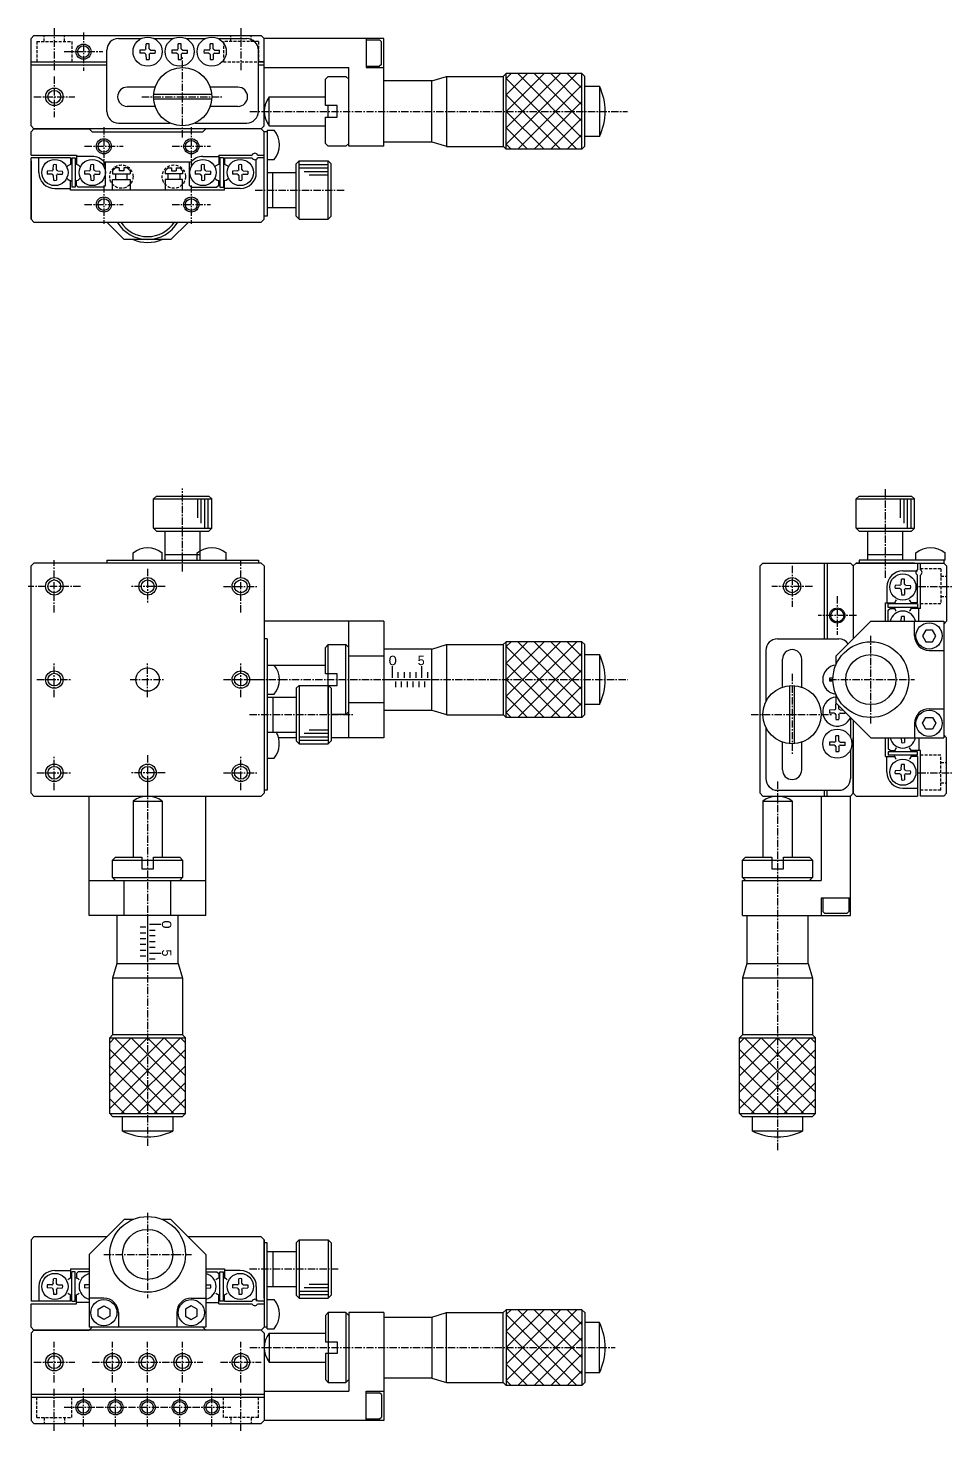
# Model space of a CAD drawing. Extents: x 194 to 540, y 84 to 374.
# Drawn here: x 381.6 to 540, y 132.8 to 373.6 of the extents above; entities that cross this region are included whole.
import ezdxf

# ---------------------------------------------------------------- set-up
doc = ezdxf.new("R2010")
doc.units = 0
doc.linetypes.add('CENTER', pattern=[2, 1.25, -0.25, 0.25, -0.25])
doc.linetypes.add('DASHED', pattern=[0.75, 0.5, -0.25])
doc.layers.get('0').update_dxf_attribs({"linetype": 'CONTINUOUS'})
doc.layers.add('CENTER', color=1, linetype='CENTER')

msp = doc.modelspace()

# ---------------------------------------------------------------- linework, layer by layer
at = {"color": 7, "linetype": 'CONTINUOUS'}
for p, q in [((382.58, 372.29), (382.08, 371.79)), ((382.58, 372.29), (382.08, 371.79)), ((382.08, 356.79), (382.08, 371.79)), ((382.58, 372.29), (421.58, 372.29)), ((397.08, 371.79), (400.99, 371.79)), ((401.8, 370.02), (401.82, 370.86)), ((402.35, 370.02), (402.34, 370.86)), ((403.17, 371.79), (406.49, 371.79)), ((407.3, 370.02), (407.32, 370.86)), ((407.85, 370.02), (407.84, 370.86)), ((408.67, 371.79), (411.99, 371.79)), ((412.8, 370.02), (412.82, 370.86)), ((413.35, 370.02), (413.34, 370.86)), ((414.17, 371.79), (419.08, 371.79)), ((421.58, 372.29), (422.08, 371.79)), ((421.58, 372.29), (422.08, 371.79)), ((442.58, 371.79), (422.08, 371.79)), ((422.08, 356.79), (422.08, 371.79)), ((439.58, 371.79), (439.58, 366.79)), ((439.58, 371.54), (441.88, 371.54)), ((441.88, 371.54), (442.18, 371.24)), ((442.18, 367.34), (442.18, 371.24)), ((442.58, 353.29), (442.58, 371.79)), ((395.08, 359.29), (395.08, 369.79)), ((401.58, 369.81), (400.75, 369.8)), ((401.58, 369.26), (400.75, 369.28)), ((401.58, 369.81), (401.74, 369.88)), ((401.58, 369.26), (401.74, 369.19)), ((401.8, 370.02), (401.74, 369.88)), ((401.8, 369.05), (401.74, 369.19)), ((401.8, 369.05), (401.82, 368.21)), ((402.35, 369.05), (402.34, 368.21)), ((402.35, 370.02), (402.41, 369.88)), ((402.35, 369.05), (402.41, 369.19)), ((402.58, 369.81), (402.41, 369.88)), ((402.58, 369.26), (402.41, 369.19)), ((402.58, 369.81), (403.4, 369.8)), ((402.58, 369.26), (403.4, 369.28)), ((407.08, 369.81), (406.25, 369.8)), ((407.08, 369.26), (406.25, 369.28)), ((407.08, 369.81), (407.24, 369.88)), ((407.08, 369.26), (407.24, 369.19)), ((407.3, 370.02), (407.24, 369.88)), ((407.3, 369.05), (407.24, 369.19)), ((407.3, 369.05), (407.32, 368.21)), ((407.85, 369.05), (407.84, 368.21)), ((407.85, 370.02), (407.91, 369.88)), ((407.85, 369.05), (407.91, 369.19)), ((408.08, 369.81), (407.91, 369.88)), ((408.08, 369.26), (407.91, 369.19)), ((408.08, 369.81), (408.9, 369.8)), ((408.08, 369.26), (408.9, 369.28)), ((412.58, 369.81), (411.75, 369.8)), ((412.58, 369.26), (411.75, 369.28)), ((412.58, 369.81), (412.74, 369.88)), ((412.58, 369.26), (412.74, 369.19)), ((412.8, 370.02), (412.74, 369.88)), ((412.8, 369.05), (412.74, 369.19)), ((412.8, 369.05), (412.82, 368.21)), ((413.35, 369.05), (413.34, 368.21)), ((413.35, 370.02), (413.41, 369.88)), ((413.35, 369.05), (413.41, 369.19)), ((413.58, 369.81), (413.41, 369.88)), ((413.58, 369.26), (413.41, 369.19)), ((413.58, 369.81), (414.4, 369.8)), ((413.58, 369.26), (414.4, 369.28)), ((421.08, 359.29), (421.08, 369.79)), ((382.08, 367.79), (395.08, 367.79)), ((382.08, 367.29), (395.08, 367.29)), ((421.08, 367.79), (422.08, 367.79)), ((422.08, 367.79), (421.08, 367.79)), ((421.08, 367.29), (422.08, 367.29)), ((421.08, 367.29), (422.08, 367.29)), ((422.08, 366.79), (436.58, 366.79)), ((436.58, 353.29), (436.58, 366.79)), ((439.58, 367.04), (441.88, 367.04)), ((439.58, 366.79), (442.58, 366.79)), ((442.18, 367.34), (441.88, 367.04)), ((432.58, 364.79), (433.08, 365.29)), ((432.58, 360.29), (432.58, 364.79)), ((433.08, 365.29), (436.08, 365.29)), ((436.58, 364.79), (436.08, 365.29)), ((450.83, 364.54), (442.58, 364.54)), ((450.83, 364.54), (453.33, 365.29)), ((450.83, 354.04), (450.83, 364.54)), ((453.33, 365.29), (463.08, 365.29)), ((453.33, 365.29), (453.33, 353.29)), ((463.58, 365.79), (463.08, 365.29)), ((463.08, 365.29), (463.08, 353.29)), ((463.58, 352.79), (463.58, 365.79)), ((476.58, 365.79), (463.58, 365.79)), ((476.58, 352.79), (476.58, 365.79)), ((477.08, 365.29), (476.58, 365.79)), ((477.08, 353.29), (477.08, 365.29)), ((403.43, 363.44), (398.58, 363.44)), ((413.06, 362.19), (403.09, 362.19)), ((413.06, 361.39), (403.09, 361.39)), ((417.58, 363.44), (412.72, 363.44)), ((422.96, 356.79), (422.96, 361.79)), ((422.96, 361.79), (432.58, 361.79)), ((477.08, 363.59), (479.58, 363.59)), ((479.58, 363.59), (479.58, 354.99)), ((403.29, 360.14), (398.58, 360.14)), ((417.58, 360.14), (412.86, 360.14)), ((434.58, 360.29), (432.58, 360.29)), ((433.08, 358.29), (433.08, 360.29)), ((434.58, 358.29), (434.58, 360.29)), ((382.58, 356.29), (382.08, 356.79)), ((397.08, 357.29), (405.9, 357.29)), ((410.26, 357.29), (419.08, 357.29)), ((422.08, 356.79), (421.58, 356.29)), ((422.96, 356.79), (432.58, 356.79)), ((432.58, 353.79), (432.58, 358.29)), ((432.58, 358.29), (434.58, 358.29)), ((382.58, 356.29), (382.08, 355.79)), ((382.08, 351.79), (382.08, 355.79)), ((421.58, 356.29), (382.58, 356.29)), ((382.58, 356.29), (392.08, 356.29)), ((392.08, 356.29), (392.58, 355.79)), ((392.58, 355.79), (411.58, 355.79)), ((412.08, 356.29), (411.58, 355.79)), ((421.58, 356.29), (412.08, 356.29)), ((422.08, 355.79), (421.58, 356.29)), ((422.08, 340.79), (422.08, 355.79)), ((422.58, 355.79), (422.08, 355.79)), ((422.58, 356.04), (423.8, 356.04)), ((422.58, 356.04), (422.58, 341.29)), ((442.58, 354.04), (450.83, 354.04)), ((450.83, 354.04), (453.33, 353.29)), ((479.58, 354.99), (477.08, 354.99)), ((382.08, 351.79), (389.88, 351.79)), ((389.88, 351.79), (389.88, 350.2)), ((414.28, 351.79), (414.28, 350.2)), ((414.28, 351.79), (420.02, 351.79)), ((420.94, 351.79), (422.08, 351.79)), ((432.58, 353.79), (433.08, 353.29)), ((436.08, 353.29), (433.08, 353.29)), ((436.08, 353.29), (436.58, 353.79)), ((442.58, 353.29), (436.58, 353.29)), ((453.33, 353.25), (463.08, 353.25)), ((463.08, 353.29), (463.58, 352.79)), ((476.58, 352.79), (463.58, 352.79)), ((476.58, 352.79), (477.08, 353.29)), ((382.08, 340.79), (382.08, 351.29)), ((388.88, 351.29), (382.08, 351.29)), ((382.08, 350.79), (382.08, 340.79)), ((383.43, 348.79), (383.43, 351.29)), ((385.9, 349.29), (385.83, 349.12)), ((385.9, 349.29), (385.92, 350.11)), ((386.45, 349.29), (386.44, 350.11)), ((386.45, 349.29), (386.53, 349.12)), ((388.88, 351.29), (388.88, 350.2)), ((389.08, 351.29), (389.08, 346.29)), ((389.08, 351.29), (389.68, 351.29)), ((389.68, 351.29), (389.68, 346.29)), ((392.58, 351.54), (389.88, 351.54)), ((392.3, 349.29), (392.23, 349.12)), ((392.3, 349.29), (392.32, 350.11)), ((392.85, 349.29), (392.84, 350.11)), ((392.85, 349.29), (392.93, 349.12)), ((409.5, 350.59), (394.66, 350.59)), ((394.88, 346.59), (394.88, 350.59)), ((396.08, 349.09), (396.58, 349.59)), ((397.18, 349.59), (396.58, 349.59)), ((397.18, 349.59), (397.18, 349.09)), ((398.58, 349.59), (397.98, 349.59)), ((397.98, 349.59), (397.98, 349.09)), ((399.08, 349.09), (398.58, 349.59)), ((405.08, 349.09), (405.58, 349.59)), ((405.58, 349.59), (406.18, 349.59)), ((406.18, 349.59), (406.18, 349.09)), ((406.98, 349.59), (407.58, 349.59)), ((406.98, 349.59), (406.98, 349.09)), ((408.08, 349.09), (407.58, 349.59)), ((409.28, 346.59), (409.28, 350.59)), ((411.3, 349.29), (411.23, 349.12)), ((411.3, 349.29), (411.32, 350.11)), ((411.58, 351.54), (414.28, 351.54)), ((411.85, 349.29), (411.84, 350.11)), ((411.85, 349.29), (411.93, 349.12)), ((414.48, 351.29), (414.48, 346.29)), ((415.08, 351.29), (414.48, 351.29)), ((415.08, 351.29), (415.08, 346.29)), ((415.28, 351.29), (415.28, 350.2)), ((415.28, 351.29), (420.02, 351.29)), ((417.7, 349.29), (417.63, 349.12)), ((417.7, 349.29), (417.72, 350.11)), ((418.25, 349.29), (418.24, 350.11)), ((418.25, 349.29), (418.33, 349.12)), ((420.73, 348.79), (420.73, 351.05)), ((422.08, 351.29), (420.94, 351.29)), ((422.58, 351.04), (423.8, 351.04)), ((427.58, 350.29), (428.08, 350.79)), ((427.58, 341.29), (427.58, 350.29)), ((428.08, 340.79), (428.08, 350.79)), ((428.08, 350.79), (433.08, 350.79)), ((433.08, 340.79), (433.08, 350.79)), ((433.08, 350.79), (433.58, 350.29)), ((433.58, 341.29), (433.58, 350.29)), ((385.7, 349.06), (384.85, 349.05)), ((385.7, 348.51), (384.85, 348.53)), ((385.7, 349.06), (385.83, 349.12)), ((385.7, 348.51), (385.83, 348.45)), ((385.9, 348.29), (385.83, 348.45)), ((385.9, 348.29), (385.92, 347.46)), ((386.45, 348.29), (386.44, 347.46)), ((386.45, 348.29), (386.53, 348.45)), ((386.66, 349.06), (386.53, 349.12)), ((386.66, 348.51), (386.53, 348.45)), ((386.66, 349.06), (387.5, 349.05)), ((386.66, 348.51), (387.5, 348.53)), ((388.88, 345.79), (388.88, 347.37)), ((389.88, 346.59), (389.88, 347.37)), ((392.1, 349.06), (391.25, 349.05)), ((392.1, 348.51), (391.25, 348.53)), ((392.1, 349.06), (392.23, 349.12)), ((392.1, 348.51), (392.23, 348.45)), ((392.3, 348.29), (392.23, 348.45)), ((392.3, 348.29), (392.32, 347.46)), ((392.85, 348.29), (392.84, 347.46)), ((392.85, 348.29), (392.93, 348.45)), ((393.06, 349.06), (392.93, 349.12)), ((393.06, 348.51), (392.93, 348.45)), ((393.06, 349.06), (393.9, 349.05)), ((393.06, 348.51), (393.9, 348.53)), ((396.08, 349.09), (396.08, 348.59)), ((396.08, 348.59), (399.08, 348.59)), ((396.08, 347.59), (399.08, 347.59)), ((396.08, 345.79), (396.08, 347.59)), ((396.58, 348.59), (396.58, 347.59)), ((397.98, 349.09), (397.18, 349.09)), ((398.58, 347.59), (398.58, 348.59)), ((399.08, 349.09), (399.08, 348.59)), ((399.08, 347.59), (399.08, 345.79)), ((405.08, 349.09), (405.08, 348.59)), ((408.08, 348.59), (405.08, 348.59)), ((408.08, 347.59), (405.08, 347.59)), ((405.08, 347.59), (405.08, 345.79)), ((405.58, 347.59), (405.58, 348.59)), ((406.18, 349.09), (406.98, 349.09)), ((407.58, 348.59), (407.58, 347.59)), ((408.08, 349.09), (408.08, 348.59)), ((408.08, 345.79), (408.08, 347.59)), ((411.1, 349.06), (410.25, 349.05)), ((411.1, 348.51), (410.25, 348.53)), ((411.1, 349.06), (411.23, 349.12)), ((411.1, 348.51), (411.23, 348.45)), ((411.3, 348.29), (411.23, 348.45)), ((411.3, 348.29), (411.32, 347.46)), ((411.85, 348.29), (411.84, 347.46)), ((411.85, 348.29), (411.93, 348.45)), ((412.06, 349.06), (411.93, 349.12)), ((412.06, 348.51), (411.93, 348.45)), ((412.06, 349.06), (412.9, 349.05)), ((412.06, 348.51), (412.9, 348.53)), ((414.28, 346.59), (414.28, 347.37)), ((415.28, 345.79), (415.28, 347.37)), ((417.5, 349.06), (416.65, 349.05)), ((417.5, 348.51), (416.65, 348.53)), ((417.5, 349.06), (417.63, 349.12)), ((417.5, 348.51), (417.63, 348.45)), ((417.7, 348.29), (417.63, 348.45)), ((417.7, 348.29), (417.72, 347.46)), ((418.25, 348.29), (418.24, 347.46)), ((418.25, 348.29), (418.33, 348.45)), ((418.46, 349.06), (418.33, 349.12)), ((418.46, 348.51), (418.33, 348.45)), ((418.46, 349.06), (419.3, 349.05)), ((418.46, 348.51), (419.3, 348.53)), ((422.58, 348.79), (427.58, 348.79)), ((423.58, 342.79), (423.58, 348.79)), ((386.18, 346.04), (388.88, 346.04)), ((415.28, 345.79), (388.88, 345.79)), ((389.68, 346.29), (389.08, 346.29)), ((390.18, 346.29), (389.88, 346.59)), ((394.58, 346.29), (390.18, 346.29)), ((394.58, 346.29), (394.88, 346.59)), ((409.58, 346.29), (409.28, 346.59)), ((409.58, 346.29), (413.98, 346.29)), ((414.28, 346.59), (413.98, 346.29)), ((414.48, 346.29), (415.08, 346.29)), ((417.98, 346.04), (415.28, 346.04)), ((422.58, 342.79), (427.58, 342.79)), ((382.08, 340.79), (382.58, 340.29)), ((382.58, 340.29), (421.58, 340.29)), ((398.08, 337.29), (395.08, 340.29)), ((406.08, 337.29), (409.08, 340.29)), ((422.08, 340.79), (421.58, 340.29)), ((422.58, 341.29), (422.08, 341.29)), ((428.08, 340.79), (427.58, 341.29)), ((428.08, 340.79), (433.08, 340.79)), ((433.58, 341.29), (433.08, 340.79)), ((406.08, 337.29), (398.08, 337.29)), ((403.58, 293.25), (403.08, 292.75)), ((403.08, 292.75), (413.08, 292.75)), ((403.08, 287.75), (403.08, 292.75)), ((403.58, 293.25), (412.58, 293.25)), ((413.08, 292.75), (412.58, 293.25)), ((413.08, 287.75), (413.08, 292.75)), ((524.13, 293.25), (523.63, 292.75)), ((523.63, 292.75), (533.63, 292.75)), ((523.63, 287.75), (523.63, 292.75)), ((524.13, 293.25), (533.13, 293.25)), ((533.63, 292.75), (533.13, 293.25)), ((533.63, 287.75), (533.63, 292.75)), ((403.08, 287.75), (413.08, 287.75)), ((403.08, 287.75), (403.58, 287.25)), ((403.58, 287.25), (412.58, 287.25)), ((405.08, 282.25), (405.08, 287.25)), ((411.08, 282.25), (411.08, 287.25)), ((412.58, 287.25), (413.08, 287.75)), ((523.63, 287.75), (533.63, 287.75)), ((523.63, 287.75), (524.13, 287.25)), ((524.13, 287.25), (533.13, 287.25)), ((525.63, 282.25), (525.63, 287.25)), ((531.63, 282.25), (531.63, 287.25)), ((533.13, 287.25), (533.63, 287.75)), ((382.08, 281.25), (382.58, 281.75)), ((421.58, 281.75), (382.58, 281.75)), ((395.08, 282.25), (421.08, 282.25)), ((395.08, 282.25), (395.08, 281.75)), ((399.58, 282.25), (399.58, 283.48)), ((404.58, 282.25), (404.58, 283.48)), ((405.08, 283.25), (411.08, 283.25)), ((410.58, 282.25), (410.58, 283.48)), ((415.58, 282.25), (415.58, 283.48)), ((421.08, 282.25), (421.08, 281.75)), ((421.58, 281.75), (422.08, 281.25)), ((507.13, 281.25), (507.63, 281.75)), ((507.63, 281.75), (522.63, 281.75)), ((518.13, 281.75), (518.13, 268.75)), ((518.63, 281.75), (518.63, 268.75)), ((523.13, 281.25), (522.63, 281.75)), ((523.13, 281.25), (522.63, 281.75)), ((523.63, 281.75), (523.13, 281.25)), ((533.63, 281.75), (523.63, 281.75)), ((523.63, 281.75), (538.63, 281.75)), ((524.13, 282.25), (524.13, 281.75)), ((538.88, 282.25), (524.13, 282.25)), ((525.63, 283.25), (531.63, 283.25)), ((533.88, 282.25), (533.88, 283.48)), ((534.13, 281.75), (534.13, 280.61)), ((534.63, 280.61), (534.63, 281.75)), ((538.63, 282.25), (538.63, 281.75)), ((539.13, 281.25), (538.63, 281.75)), ((538.88, 282.25), (538.88, 283.48)), ((382.08, 242.25), (382.08, 281.25)), ((422.08, 281.25), (422.08, 242.25)), ((507.13, 242.25), (507.13, 281.25)), ((523.13, 281.25), (523.13, 271.75)), ((523.13, 281.25), (523.13, 268.75)), ((531.63, 280.4), (534.13, 280.4)), ((534.13, 274.95), (534.13, 279.69)), ((534.63, 273.95), (534.63, 279.69)), ((539.13, 281.25), (539.13, 271.75)), ((528.88, 277.65), (528.88, 274.95)), ((531.13, 277.93), (530.31, 277.91)), ((531.13, 277.38), (530.31, 277.39)), ((531.13, 277.93), (531.3, 278)), ((531.13, 277.38), (531.3, 277.3)), ((531.36, 278.13), (531.3, 278)), ((531.36, 277.17), (531.3, 277.3)), ((531.36, 278.13), (531.37, 278.98)), ((531.36, 277.17), (531.37, 276.33)), ((531.91, 278.13), (531.89, 278.98)), ((531.91, 277.17), (531.89, 276.33)), ((531.91, 278.13), (531.96, 278)), ((531.91, 277.17), (531.96, 277.3)), ((532.13, 277.93), (531.96, 278)), ((532.13, 277.38), (531.96, 277.3)), ((532.13, 277.93), (532.96, 277.91)), ((532.13, 277.38), (532.96, 277.39)), ((528.63, 271.75), (528.63, 274.95)), ((528.63, 274.95), (530.22, 274.95)), ((534.13, 274.75), (529.13, 274.75)), ((529.13, 274.15), (529.13, 274.75)), ((534.13, 274.95), (533.04, 274.95)), ((534.13, 274.75), (534.13, 274.15)), ((534.13, 274.15), (529.13, 274.15)), ((529.13, 273.65), (529.43, 273.95)), ((529.13, 271.75), (529.13, 273.65)), ((529.43, 273.95), (530.22, 273.95)), ((531.36, 271.73), (531.37, 272.58)), ((531.91, 271.73), (531.89, 272.58)), ((534.63, 273.95), (533.04, 273.95)), ((534.38, 271.75), (534.38, 273.95)), ((442.58, 271.75), (422.08, 271.75)), ((436.58, 251.75), (436.58, 271.75)), ((442.58, 271.75), (442.58, 251.75)), ((520.13, 265.75), (526.13, 271.75)), ((526.13, 271.75), (538.63, 271.75)), ((533.63, 269.25), (533.63, 271.75)), ((535.55, 270.25), (534.98, 269.25)), ((536.71, 270.25), (535.55, 270.25)), ((537.29, 269.25), (536.71, 270.25)), ((538.63, 271.75), (538.63, 251.75)), ((539.13, 271.75), (538.63, 271.25)), ((422.58, 268.75), (422.08, 268.75)), ((422.58, 268.75), (422.58, 242.75)), ((432.58, 267.25), (433.08, 267.75)), ((433.08, 262.75), (433.08, 267.75)), ((433.08, 267.75), (436.08, 267.75)), ((436.08, 255.75), (436.08, 267.75)), ((436.58, 267.25), (436.08, 267.75)), ((450.83, 267), (453.33, 267.75)), ((453.33, 267.75), (463.08, 267.75)), ((453.33, 267.75), (453.33, 255.75)), ((463.58, 268.25), (463.08, 267.75)), ((463.08, 267.75), (463.08, 255.75)), ((463.58, 255.25), (463.58, 268.25)), ((476.58, 268.25), (463.58, 268.25)), ((476.58, 255.25), (476.58, 268.25)), ((477.08, 267.75), (476.58, 268.25)), ((477.08, 255.75), (477.08, 267.75)), ((510.13, 268.75), (520.63, 268.75)), ((534.98, 269.25), (535.55, 268.25)), ((535.55, 268.25), (536.71, 268.25)), ((536.71, 268.25), (537.29, 269.25)), ((432.58, 262.75), (432.58, 267.25)), ((442.58, 265.75), (436.58, 265.75)), ((450.83, 267), (442.58, 267)), ((450.83, 256.5), (450.83, 267)), ((477.08, 266.05), (479.58, 266.05)), ((479.58, 266.05), (479.58, 257.45)), ((508.13, 266.75), (508.13, 257.93)), ((510.98, 260.54), (510.98, 265.25)), ((514.28, 260.4), (514.28, 265.25)), ((520.13, 265.75), (520.13, 264.25)), ((536.13, 266.75), (538.63, 266.75)), ((422.58, 264.25), (423.8, 264.25)), ((423.8, 264.25), (432.58, 264.25)), ((434.58, 262.75), (432.58, 262.75)), ((433.08, 260.75), (433.08, 262.75)), ((434.58, 260.75), (434.58, 262.75)), ((444.08, 262.05), (444.08, 264.05)), ((445.08, 262.05), (445.08, 263.05)), ((446.08, 263.05), (446.08, 262.05)), ((447.08, 263.05), (447.08, 262.05)), ((448.08, 263.05), (448.08, 262.05)), ((449.08, 264.05), (449.08, 262.05)), ((450.08, 263.05), (450.08, 262.05)), ((428.08, 260.75), (427.58, 260.25)), ((427.58, 260.25), (427.58, 251.25)), ((428.08, 260.75), (428.08, 250.75)), ((428.08, 260.75), (433.08, 260.75)), ((433.08, 260.75), (434.58, 260.75)), ((433.08, 255.75), (433.08, 260.75)), ((433.08, 260.75), (433.08, 250.75)), ((433.58, 260.25), (433.08, 260.75)), ((433.58, 260.25), (433.58, 251.25)), ((442.58, 261.75), (450.58, 261.75)), ((444.58, 261.45), (444.58, 260.45)), ((445.58, 261.45), (445.58, 260.45)), ((446.58, 261.45), (446.58, 260.45)), ((447.58, 261.45), (447.58, 260.45)), ((448.58, 261.45), (448.58, 260.45)), ((449.58, 261.45), (449.58, 260.45)), ((512.23, 250.77), (512.23, 260.74)), ((513.03, 250.77), (513.03, 260.74)), ((519.64, 262.02), (519.06, 262.01)), ((519.64, 261.48), (519.06, 261.49)), ((422.58, 259.25), (423.8, 259.25)), ((422.58, 258.75), (427.58, 258.75)), ((423.58, 258.75), (423.58, 252.75)), ((442.58, 257.75), (436.58, 257.75)), ((520.13, 259.25), (520.13, 257.75)), ((520.13, 257.75), (526.13, 251.75)), ((436.08, 255.75), (433.58, 255.75)), ((436.08, 255.75), (436.58, 256.25)), ((442.58, 256.5), (450.83, 256.5)), ((450.83, 256.5), (453.33, 255.75)), ((453.33, 255.72), (463.08, 255.72)), ((463.08, 255.75), (463.58, 255.25)), ((476.58, 255.25), (477.08, 255.75)), ((479.58, 257.45), (477.08, 257.45)), ((519.9, 256.53), (519.06, 256.51)), ((519.9, 255.98), (519.06, 255.99)), ((519.9, 256.53), (520.03, 256.59)), ((519.9, 255.98), (520.03, 255.92)), ((520.11, 256.75), (520.03, 256.59)), ((520.11, 255.75), (520.03, 255.92)), ((520.11, 256.75), (520.12, 257.58)), ((520.11, 255.75), (520.12, 254.93)), ((520.65, 255.75), (520.64, 254.93)), ((520.65, 256.75), (520.65, 257.24)), ((520.65, 256.75), (520.73, 256.59)), ((520.65, 255.75), (520.73, 255.92)), ((520.86, 256.53), (520.73, 256.59)), ((520.86, 255.98), (520.73, 255.92)), ((520.86, 256.53), (521.36, 256.52)), ((520.86, 255.98), (521.71, 255.99)), ((536.13, 256.75), (538.63, 256.75)), ((476.58, 255.25), (463.58, 255.25)), ((508.13, 253.57), (508.13, 244.75)), ((522.63, 255.16), (522.63, 251.84)), ((523.13, 254.75), (523.13, 242.25)), ((533.63, 254.25), (533.63, 251.75)), ((534.98, 254.25), (535.55, 255.25)), ((535.55, 253.25), (534.98, 254.25)), ((535.55, 255.25), (536.71, 255.25)), ((536.71, 253.25), (535.55, 253.25)), ((536.71, 255.25), (537.29, 254.25)), ((537.29, 254.25), (536.71, 253.25)), ((422.58, 252.75), (427.58, 252.75)), ((427.58, 251.75), (424.55, 251.75)), ((427.58, 251.25), (428.08, 250.75)), ((428.08, 250.75), (433.08, 250.75)), ((433.08, 250.75), (433.58, 251.25)), ((442.58, 251.75), (433.58, 251.75)), ((510.98, 246.25), (510.98, 250.97)), ((514.28, 246.25), (514.28, 251.11)), ((519.9, 251.03), (519.06, 251.01)), ((519.9, 250.48), (519.06, 250.49)), ((519.9, 251.03), (520.03, 251.09)), ((519.9, 250.48), (520.03, 250.42)), ((520.11, 251.25), (520.03, 251.09)), ((520.11, 251.25), (520.12, 252.08)), ((520.65, 251.25), (520.64, 252.08)), ((520.65, 251.25), (520.73, 251.09)), ((520.86, 251.03), (520.73, 251.09)), ((520.86, 250.48), (520.73, 250.42)), ((520.86, 251.03), (521.71, 251.01)), ((520.86, 250.48), (521.71, 250.49)), ((523.13, 242.25), (523.13, 251.75)), ((526.13, 251.75), (538.63, 251.75)), ((528.63, 248.55), (528.63, 251.75)), ((529.13, 251.75), (529.13, 249.85)), ((531.36, 251.77), (531.37, 250.93)), ((531.91, 251.77), (531.89, 250.93)), ((534.38, 251.75), (534.38, 249.55)), ((539.13, 251.75), (538.63, 252.25)), ((539.13, 242.25), (539.13, 251.75)), ((422.58, 248.25), (423.8, 248.25)), ((520.11, 250.25), (520.03, 250.42)), ((520.11, 250.25), (520.12, 249.43)), ((520.65, 250.25), (520.64, 249.43)), ((520.65, 250.25), (520.73, 250.42)), ((522.63, 249.66), (522.63, 244.75)), ((528.63, 248.55), (530.22, 248.55)), ((528.88, 245.85), (528.88, 248.55)), ((529.43, 249.55), (529.13, 249.85)), ((534.13, 249.35), (529.13, 249.35)), ((529.13, 249.35), (529.13, 248.75)), ((534.13, 248.75), (529.13, 248.75)), ((529.43, 249.55), (530.22, 249.55)), ((534.63, 249.55), (533.04, 249.55)), ((534.13, 248.55), (533.04, 248.55)), ((534.13, 248.75), (534.13, 249.35)), ((534.13, 248.55), (534.13, 241.75)), ((534.63, 241.75), (534.63, 249.55)), ((531.13, 246.13), (530.31, 246.11)), ((531.13, 246.13), (531.3, 246.2)), ((531.36, 246.33), (531.3, 246.2)), ((531.36, 246.33), (531.37, 247.18)), ((531.91, 246.33), (531.89, 247.18)), ((531.91, 246.33), (531.96, 246.2)), ((532.13, 246.13), (531.96, 246.2)), ((532.13, 246.13), (532.96, 246.11)), ((531.13, 245.58), (530.31, 245.59)), ((531.13, 245.58), (531.3, 245.5)), ((531.36, 245.37), (531.3, 245.5)), ((531.36, 245.37), (531.37, 244.53)), ((531.91, 245.37), (531.89, 244.53)), ((531.91, 245.37), (531.96, 245.5)), ((532.13, 245.58), (531.96, 245.5)), ((532.13, 245.58), (532.96, 245.59)), ((382.58, 241.75), (382.08, 242.25)), ((382.58, 241.75), (421.58, 241.75)), ((392.08, 221.25), (392.08, 241.75)), ((399.58, 240.88), (404.58, 240.88)), ((399.58, 240.88), (399.58, 231.25)), ((404.58, 240.88), (404.58, 231.25)), ((412.08, 221.25), (412.08, 241.75)), ((422.08, 242.25), (421.58, 241.75)), ((422.58, 242.75), (422.08, 242.75)), ((507.63, 241.75), (507.13, 242.25)), ((507.63, 241.75), (522.63, 241.75)), ((507.63, 240.88), (512.63, 240.88)), ((507.63, 240.88), (507.63, 231.25)), ((510.13, 242.75), (520.63, 242.75)), ((512.63, 240.88), (512.63, 231.25)), ((517.63, 241.75), (517.63, 227.25)), ((518.13, 242.75), (518.13, 241.75)), ((518.63, 241.75), (518.63, 242.75)), ((523.13, 242.25), (522.63, 241.75)), ((523.13, 242.25), (522.63, 241.75)), ((522.63, 221.25), (522.63, 241.75)), ((523.63, 241.75), (523.13, 242.25)), ((523.63, 241.75), (534.13, 241.75)), ((531.63, 243.1), (534.13, 243.1)), ((538.63, 241.75), (534.63, 241.75)), ((539.13, 242.25), (538.63, 241.75)), ((396.58, 231.25), (396.08, 230.75)), ((396.58, 231.25), (401.08, 231.25)), ((401.08, 231.25), (401.08, 229.25)), ((403.08, 231.25), (407.58, 231.25)), ((403.08, 229.25), (403.08, 231.25)), ((407.58, 231.25), (408.08, 230.75)), ((504.63, 231.25), (504.13, 230.75)), ((504.63, 231.25), (509.13, 231.25)), ((509.13, 231.25), (509.13, 229.25)), ((511.13, 231.25), (515.63, 231.25)), ((511.13, 229.25), (511.13, 231.25)), ((515.63, 231.25), (516.13, 230.75)), ((396.08, 230.75), (401.08, 230.75)), ((396.08, 227.75), (396.08, 230.75)), ((401.08, 230.75), (403.08, 230.75)), ((401.08, 229.25), (403.08, 229.25)), ((403.08, 230.75), (408.08, 230.75)), ((408.08, 230.75), (408.08, 227.75)), ((504.13, 230.75), (509.13, 230.75)), ((504.13, 227.75), (504.13, 230.75)), ((509.13, 230.75), (511.13, 230.75)), ((509.13, 229.25), (511.13, 229.25)), ((511.13, 230.75), (516.13, 230.75)), ((516.13, 230.75), (516.13, 227.75)), ((392.08, 227.25), (412.08, 227.25)), ((396.08, 227.75), (408.08, 227.75)), ((396.08, 227.75), (396.58, 227.25)), ((398.08, 221.25), (398.08, 227.25)), ((406.08, 221.25), (406.08, 227.25)), ((407.58, 227.25), (408.08, 227.75)), ((504.13, 227.75), (516.13, 227.75)), ((504.13, 227.75), (504.63, 227.25)), ((504.13, 227.25), (517.63, 227.25)), ((504.13, 221.25), (504.13, 227.25)), ((515.63, 227.25), (516.13, 227.75)), ((517.63, 224.25), (517.63, 221.25)), ((522.63, 224.25), (517.63, 224.25)), ((517.88, 224.25), (517.88, 221.95)), ((522.38, 224.25), (522.38, 221.95)), ((518.18, 221.65), (517.88, 221.95)), ((518.18, 221.65), (522.08, 221.65)), ((522.38, 221.95), (522.08, 221.65)), ((412.08, 221.25), (392.08, 221.25)), ((396.83, 221.25), (396.83, 213)), ((401.78, 219.25), (400.78, 219.25)), ((402.08, 221.25), (402.08, 213.25)), ((402.38, 219.75), (404.38, 219.75)), ((407.33, 213), (407.33, 221.25)), ((504.13, 221.25), (522.63, 221.25)), ((504.88, 221.25), (504.88, 213)), ((515.38, 213), (515.38, 221.25)), ((401.78, 218.25), (400.78, 218.25)), ((401.78, 217.25), (400.78, 217.25)), ((402.38, 218.75), (403.38, 218.75)), ((403.38, 217.75), (402.38, 217.75)), ((403.38, 216.75), (402.38, 216.75)), ((401.78, 216.25), (400.78, 216.25)), ((401.78, 215.25), (400.78, 215.25)), ((403.38, 215.75), (402.38, 215.75)), ((404.38, 214.75), (402.38, 214.75)), ((396.83, 213), (396.08, 210.5)), ((396.83, 213), (407.33, 213)), ((401.78, 214.25), (400.78, 214.25)), ((403.38, 213.75), (402.38, 213.75)), ((407.33, 213), (408.08, 210.5)), ((504.88, 213), (504.13, 210.5)), ((504.88, 213), (515.38, 213)), ((515.38, 213), (516.13, 210.5)), ((396.04, 210.5), (396.04, 200.75)), ((408.08, 210.5), (396.08, 210.5)), ((408.08, 210.5), (408.08, 200.75)), ((504.1, 210.5), (504.1, 200.75)), ((516.13, 210.5), (504.13, 210.5)), ((516.13, 210.5), (516.13, 200.75)), ((396.08, 200.75), (395.58, 200.25)), ((395.58, 200.25), (408.58, 200.25)), ((395.58, 187.25), (395.58, 200.25)), ((408.08, 200.75), (396.08, 200.75)), ((408.58, 200.25), (408.08, 200.75)), ((408.58, 187.25), (408.58, 200.25)), ((504.13, 200.75), (503.63, 200.25)), ((503.63, 200.25), (516.63, 200.25)), ((503.63, 187.25), (503.63, 200.25)), ((516.13, 200.75), (504.13, 200.75)), ((516.63, 200.25), (516.13, 200.75)), ((516.63, 187.25), (516.63, 200.25)), ((395.58, 187.25), (408.58, 187.25)), ((395.58, 187.25), (396.08, 186.75)), ((396.08, 186.75), (408.08, 186.75)), ((397.78, 184.25), (397.78, 186.75)), ((406.38, 186.75), (406.38, 184.25)), ((408.08, 186.75), (408.58, 187.25)), ((503.63, 187.25), (516.63, 187.25)), ((503.63, 187.25), (504.13, 186.75)), ((504.13, 186.75), (516.13, 186.75)), ((505.83, 184.25), (505.83, 186.75)), ((514.43, 186.75), (514.43, 184.25)), ((516.13, 186.75), (516.63, 187.25)), ((406.38, 184.25), (397.78, 184.25)), ((514.43, 184.25), (505.83, 184.25)), ((398.08, 169.08), (392.08, 163.08)), ((399.58, 169.08), (398.08, 169.08)), ((406.08, 169.08), (404.58, 169.08)), ((406.08, 169.08), (412.08, 163.08)), ((382.08, 165.58), (382.58, 166.08)), ((382.08, 165.58), (382.08, 155.08)), ((395.08, 166.08), (382.58, 166.08)), ((421.58, 166.08), (409.08, 166.08)), ((422.08, 165.58), (421.58, 166.08)), ((422.08, 155.58), (422.08, 165.58)), ((422.08, 165.58), (422.08, 150.58)), ((422.58, 165.08), (422.08, 165.08)), ((422.58, 150.33), (422.58, 165.08)), ((428.08, 165.58), (427.58, 165.08)), ((427.58, 165.08), (427.58, 156.08)), ((428.08, 165.58), (428.08, 155.58)), ((428.08, 165.58), (433.08, 165.58)), ((433.08, 165.58), (433.08, 155.58)), ((433.58, 165.08), (433.08, 165.58)), ((433.58, 165.08), (433.58, 156.08)), ((392.08, 163.08), (392.08, 150.58)), ((412.08, 163.08), (412.08, 150.58)), ((422.58, 163.58), (427.58, 163.58)), ((423.58, 163.58), (423.58, 157.58)), ((386.18, 160.33), (388.88, 160.33)), ((388.88, 160.58), (392.08, 160.58)), ((388.88, 160.58), (388.88, 158.99)), ((389.08, 155.08), (389.08, 160.08)), ((389.68, 160.08), (389.08, 160.08)), ((389.68, 155.08), (389.68, 160.08)), ((389.88, 159.78), (390.18, 160.08)), ((389.88, 159.78), (389.88, 158.99)), ((392.08, 160.08), (390.18, 160.08)), ((412.08, 160.58), (415.28, 160.58)), ((412.08, 160.08), (413.98, 160.08)), ((413.98, 160.08), (414.28, 159.78)), ((414.28, 159.78), (414.28, 158.99)), ((414.48, 155.08), (414.48, 160.08)), ((414.48, 160.08), (415.08, 160.08)), ((415.08, 155.08), (415.08, 160.08)), ((415.28, 160.58), (415.28, 158.99)), ((417.98, 160.33), (415.28, 160.33)), ((383.43, 157.58), (383.43, 155.08)), ((385.7, 157.85), (384.85, 157.84)), ((385.7, 157.3), (384.85, 157.32)), ((385.7, 157.85), (385.83, 157.91)), ((385.7, 157.3), (385.83, 157.24)), ((385.9, 158.08), (385.83, 157.91)), ((385.9, 157.08), (385.83, 157.24)), ((385.9, 158.08), (385.92, 158.9)), ((385.9, 157.08), (385.92, 156.25)), ((386.45, 158.08), (386.44, 158.9)), ((386.45, 157.08), (386.44, 156.25)), ((386.45, 158.08), (386.53, 157.91)), ((386.45, 157.08), (386.53, 157.24)), ((386.66, 157.85), (386.53, 157.91)), ((386.66, 157.3), (386.53, 157.24)), ((386.66, 157.85), (387.5, 157.84)), ((386.66, 157.3), (387.5, 157.32)), ((392.1, 157.85), (391.25, 157.84)), ((392.1, 157.3), (391.25, 157.32)), ((412.06, 157.85), (412.9, 157.84)), ((412.06, 157.3), (412.9, 157.32)), ((417.5, 157.85), (416.65, 157.84)), ((417.5, 157.3), (416.65, 157.32)), ((417.5, 157.85), (417.63, 157.91)), ((417.5, 157.3), (417.63, 157.24)), ((417.7, 158.08), (417.63, 157.91)), ((417.7, 157.08), (417.63, 157.24)), ((417.7, 158.08), (417.72, 158.9)), ((417.7, 157.08), (417.72, 156.25)), ((418.25, 158.08), (418.24, 158.9)), ((418.25, 157.08), (418.24, 156.25)), ((418.25, 158.08), (418.33, 157.91)), ((418.25, 157.08), (418.33, 157.24)), ((418.46, 157.85), (418.33, 157.91)), ((418.46, 157.3), (418.33, 157.24)), ((418.46, 157.85), (419.3, 157.84)), ((418.46, 157.3), (419.3, 157.32)), ((420.73, 157.58), (420.73, 155.08)), ((422.58, 157.58), (427.58, 157.58)), ((388.88, 155.08), (382.08, 155.08)), ((382.08, 150.58), (382.08, 154.58)), ((382.08, 154.58), (389.88, 154.58)), ((388.88, 155.08), (388.88, 156.16)), ((389.08, 155.08), (389.68, 155.08)), ((389.88, 154.58), (389.88, 156.16)), ((392.08, 154.83), (389.88, 154.83)), ((394.58, 155.58), (392.08, 155.58)), ((393.58, 153.66), (394.58, 154.23)), ((394.58, 154.23), (395.58, 153.66)), ((409.58, 154.23), (408.58, 153.66)), ((409.58, 155.58), (412.08, 155.58)), ((410.58, 153.66), (409.58, 154.23)), ((412.08, 154.83), (414.28, 154.83)), ((414.28, 154.58), (414.28, 156.16)), ((414.28, 154.58), (420.02, 154.58)), ((415.08, 155.08), (414.48, 155.08)), ((415.28, 155.08), (415.28, 156.16)), ((415.28, 155.08), (420.02, 155.08)), ((422.08, 155.08), (420.94, 155.08)), ((420.94, 154.58), (422.08, 154.58)), ((422.58, 155.33), (423.8, 155.33)), ((427.58, 156.08), (428.08, 155.58)), ((428.08, 155.58), (433.08, 155.58)), ((433.08, 155.58), (433.58, 156.08)), ((393.58, 152.5), (393.58, 153.66)), ((394.58, 151.92), (393.58, 152.5)), ((395.58, 152.5), (394.58, 151.92)), ((395.58, 153.66), (395.58, 152.5)), ((397.08, 153.08), (397.08, 150.58)), ((407.08, 153.08), (407.08, 150.58)), ((408.58, 153.66), (408.58, 152.5)), ((408.58, 152.5), (409.58, 151.92)), ((409.58, 151.92), (410.58, 152.5)), ((410.58, 152.5), (410.58, 153.66)), ((432.58, 152.58), (433.08, 153.08)), ((432.58, 152.58), (432.58, 148.08)), ((433.08, 153.08), (433.08, 148.08)), ((436.08, 153.08), (433.08, 153.08)), ((436.08, 153.08), (436.08, 141.08)), ((436.08, 153.08), (436.58, 152.58)), ((436.58, 153.08), (436.58, 139.58)), ((442.58, 153.08), (436.58, 153.08)), ((442.58, 153.08), (442.58, 134.58)), ((442.58, 152.33), (450.83, 152.33)), ((450.83, 152.33), (453.33, 153.08)), ((450.83, 152.33), (450.83, 141.83)), ((453.33, 153.11), (463.08, 153.11)), ((453.33, 141.08), (453.33, 153.08)), ((463.08, 153.08), (463.58, 153.58)), ((463.08, 141.08), (463.08, 153.08)), ((463.58, 153.58), (463.58, 140.58)), ((476.58, 153.58), (463.58, 153.58)), ((476.58, 153.58), (476.58, 140.58)), ((476.58, 153.58), (477.08, 153.08)), ((477.08, 153.08), (477.08, 141.08)), ((382.58, 150.08), (382.08, 150.58)), ((382.58, 150.08), (382.08, 149.58)), ((382.08, 149.58), (382.08, 134.58)), ((382.58, 150.08), (392.08, 150.08)), ((421.58, 150.08), (382.58, 150.08)), ((412.08, 150.58), (392.08, 150.58)), ((392.08, 150.08), (392.58, 150.58)), ((412.08, 150.08), (411.58, 150.58)), ((421.58, 150.08), (412.08, 150.08)), ((421.58, 150.08), (422.08, 150.58)), ((422.08, 149.58), (421.58, 150.08)), ((422.58, 150.58), (422.08, 150.58)), ((422.08, 149.58), (422.08, 134.58)), ((422.58, 150.33), (423.8, 150.33)), ((422.96, 149.58), (422.96, 144.58)), ((422.96, 149.58), (432.58, 149.58)), ((479.58, 151.38), (477.08, 151.38)), ((479.58, 142.78), (479.58, 151.38)), ((432.58, 148.08), (434.58, 148.08)), ((433.08, 148.08), (433.08, 146.08)), ((434.58, 148.08), (434.58, 146.08)), ((422.96, 144.58), (432.58, 144.58)), ((432.58, 146.08), (432.58, 141.58)), ((434.58, 146.08), (432.58, 146.08)), ((433.08, 146.08), (433.08, 141.08)), ((477.08, 142.78), (479.58, 142.78)), ((432.58, 141.58), (433.08, 141.08)), ((433.08, 141.08), (436.08, 141.08)), ((436.58, 141.58), (436.08, 141.08)), ((450.83, 141.83), (442.58, 141.83)), ((450.83, 141.83), (453.33, 141.08)), ((453.33, 141.08), (463.08, 141.08)), ((463.58, 140.58), (463.08, 141.08)), ((476.58, 140.58), (463.58, 140.58)), ((477.08, 141.08), (476.58, 140.58)), ((382.08, 139.08), (422.08, 139.08)), ((382.08, 138.58), (422.08, 138.58)), ((422.08, 139.58), (436.58, 139.58)), ((439.58, 139.58), (442.58, 139.58)), ((439.58, 134.58), (439.58, 139.58)), ((439.58, 139.33), (441.88, 139.33)), ((442.18, 139.03), (441.88, 139.33)), ((442.18, 139.03), (442.18, 135.13)), ((441.88, 134.83), (442.18, 135.13)), ((382.58, 134.08), (382.08, 134.58)), ((382.58, 134.08), (382.08, 134.58)), ((382.58, 134.08), (421.58, 134.08)), ((421.58, 134.08), (422.08, 134.58)), ((421.58, 134.08), (422.08, 134.58)), ((442.58, 134.58), (422.08, 134.58)), ((439.58, 134.83), (441.88, 134.83))]:
    msp.add_line(p, q, dxfattribs=at)
at = {"color": 3, "linetype": 'DASHED'}
for p, q in [((383.08, 371.29), (389.08, 371.29)), ((383.08, 371.29), (383.08, 367.79)), ((384.33, 371.29), (384.33, 372.29)), ((387.83, 371.29), (387.83, 372.29)), ((389.08, 371.29), (389.08, 367.79)), ((421.08, 371.29), (415.08, 371.29)), ((415.08, 371.29), (415.08, 367.79)), ((416.33, 371.29), (416.33, 372.29)), ((419.83, 371.29), (419.83, 372.29)), ((421.08, 371.29), (421.08, 367.79)), ((415.08, 367.79), (421.08, 367.79)), ((538.13, 280.75), (534.63, 280.75)), ((538.13, 280.75), (538.13, 274.75)), ((538.13, 279.5), (539.13, 279.5)), ((538.13, 274.75), (534.63, 274.75)), ((538.13, 276), (539.13, 276)), ((538.13, 248.75), (534.63, 248.75)), ((538.13, 242.75), (538.13, 248.75)), ((538.13, 247.5), (539.13, 247.5)), ((538.13, 244), (539.13, 244)), ((538.13, 242.75), (534.63, 242.75)), ((383.08, 135.08), (383.08, 138.58)), ((389.08, 135.08), (389.08, 138.58)), ((415.08, 135.08), (415.08, 138.58)), ((421.08, 135.08), (421.08, 138.58)), ((383.08, 135.08), (389.08, 135.08)), ((384.33, 135.08), (384.33, 134.08)), ((387.83, 135.08), (387.83, 134.08)), ((421.08, 135.08), (415.08, 135.08)), ((416.33, 135.08), (416.33, 134.08)), ((419.83, 135.08), (419.83, 134.08))]:
    msp.add_line(p, q, dxfattribs=at)
at = {"color": 3, "linetype": 'CONTINUOUS'}
for p, q in [((463.58, 364.94), (464.42, 365.79)), ((463.58, 362.11), (467.25, 365.79)), ((463.58, 359.29), (470.08, 365.79)), ((463.58, 356.46), (472.91, 365.79)), ((463.58, 353.63), (475.73, 365.79)), ((475.73, 352.79), (463.58, 364.94)), ((476.58, 354.77), (465.56, 365.79)), ((465.56, 352.79), (476.58, 363.8)), ((476.58, 357.6), (468.39, 365.79)), ((476.58, 360.43), (471.22, 365.79)), ((476.58, 363.26), (474.05, 365.79)), ((472.91, 352.79), (463.58, 362.11)), ((470.08, 352.79), (463.58, 359.29)), ((468.39, 352.79), (476.58, 360.97)), ((467.25, 352.79), (463.58, 356.46)), ((471.22, 352.79), (476.58, 358.14)), ((474.05, 352.79), (476.58, 355.32)), ((464.42, 352.79), (463.58, 353.63)), ((428.08, 350.19), (433.08, 350.19)), ((428.08, 349.59), (433.08, 349.59)), ((428.94, 348.99), (433.08, 348.99)), ((429.81, 348.39), (433.08, 348.39)), ((410.68, 289.49), (410.68, 292.75)), ((411.28, 288.62), (411.28, 292.75)), ((411.88, 287.75), (411.88, 292.75)), ((412.48, 287.75), (412.48, 292.75)), ((531.23, 289.49), (531.23, 292.75)), ((531.83, 288.62), (531.83, 292.75)), ((532.43, 287.75), (532.43, 292.75)), ((533.03, 287.75), (533.03, 292.75)), ((463.58, 267.41), (464.42, 268.25)), ((463.58, 264.58), (467.25, 268.25)), ((463.58, 261.75), (470.08, 268.25)), ((463.58, 258.92), (472.91, 268.25)), ((463.58, 256.1), (475.73, 268.25)), ((475.73, 255.25), (463.58, 267.41)), ((476.58, 257.24), (465.56, 268.25)), ((476.58, 260.07), (468.39, 268.25)), ((476.58, 262.89), (471.22, 268.25)), ((476.58, 265.72), (474.05, 268.25)), ((465.56, 255.25), (476.58, 266.27)), ((472.91, 255.25), (463.58, 264.58)), ((468.39, 255.25), (476.58, 263.44)), ((470.08, 255.25), (463.58, 261.75)), ((471.22, 255.25), (476.58, 260.61)), ((467.25, 255.25), (463.58, 258.92)), ((474.05, 255.25), (476.58, 257.78)), ((464.42, 255.25), (463.58, 256.1)), ((429.81, 253.15), (433.08, 253.15)), ((428.08, 251.95), (433.08, 251.95)), ((428.08, 251.35), (433.08, 251.35)), ((428.94, 252.55), (433.08, 252.55)), ((395.58, 199.41), (396.42, 200.25)), ((395.58, 196.58), (399.25, 200.25)), ((395.58, 193.75), (402.08, 200.25)), ((395.58, 190.92), (404.91, 200.25)), ((395.58, 188.1), (407.73, 200.25)), ((396.42, 200.25), (408.58, 188.1)), ((399.25, 200.25), (408.58, 190.92)), ((402.08, 200.25), (408.58, 193.75)), ((404.91, 200.25), (408.58, 196.58)), ((407.73, 200.25), (408.58, 199.41)), ((503.63, 199.41), (504.47, 200.25)), ((503.63, 196.58), (507.3, 200.25)), ((503.63, 193.75), (510.13, 200.25)), ((503.63, 190.92), (512.96, 200.25)), ((503.63, 188.1), (515.79, 200.25)), ((504.47, 200.25), (516.63, 188.1)), ((507.3, 200.25), (516.63, 190.92)), ((510.13, 200.25), (516.63, 193.75)), ((512.96, 200.25), (516.63, 196.58)), ((515.79, 200.25), (516.63, 199.41)), ((395.58, 198.27), (406.59, 187.25)), ((397.56, 187.25), (408.58, 198.27)), ((503.63, 198.27), (514.65, 187.25)), ((505.62, 187.25), (516.63, 198.27)), ((395.58, 195.44), (403.76, 187.25)), ((400.39, 187.25), (408.58, 195.44)), ((503.63, 195.44), (511.82, 187.25)), ((508.44, 187.25), (516.63, 195.44)), ((395.58, 192.61), (400.94, 187.25)), ((403.22, 187.25), (408.58, 192.61)), ((503.63, 192.61), (508.99, 187.25)), ((511.27, 187.25), (516.63, 192.61)), ((395.58, 189.78), (398.11, 187.25)), ((406.05, 187.25), (408.58, 189.78)), ((503.63, 189.78), (506.16, 187.25)), ((514.1, 187.25), (516.63, 189.78)), ((428.08, 156.78), (433.08, 156.78)), ((428.94, 157.38), (433.08, 157.38)), ((429.81, 157.98), (433.08, 157.98)), ((428.08, 156.18), (433.08, 156.18)), ((464.42, 153.58), (463.58, 152.74)), ((467.25, 153.58), (463.58, 149.91)), ((470.08, 153.58), (463.58, 147.08)), ((472.91, 153.58), (463.58, 144.25)), ((475.73, 153.58), (463.58, 141.42)), ((463.58, 152.74), (475.73, 140.58)), ((465.56, 153.58), (476.58, 142.56)), ((468.39, 153.58), (476.58, 145.39)), ((471.22, 153.58), (476.58, 148.22)), ((474.05, 153.58), (476.58, 151.05)), ((463.58, 149.91), (472.91, 140.58)), ((476.58, 151.59), (465.56, 140.58)), ((463.58, 147.08), (470.08, 140.58)), ((476.58, 148.77), (468.39, 140.58)), ((476.58, 145.94), (471.22, 140.58)), ((463.58, 144.25), (467.25, 140.58)), ((476.58, 143.11), (474.05, 140.58)), ((463.58, 141.42), (464.42, 140.58))]:
    msp.add_line(p, q, dxfattribs=at)
at = {"color": 7, "linetype": 'CONTINUOUS'}
for centre, radius in [((402.08, 369.54), 2.5), ((407.58, 369.54), 2.5), ((413.08, 369.54), 2.5), ((391.08, 369.54), 1), ((408.08, 361.79), 5), ((386.08, 361.79), 1.1), ((394.58, 353.29), 1), ((409.58, 353.29), 1), ((386.18, 348.79), 2.25), ((392.58, 348.79), 2.25), ((411.58, 348.79), 2.25), ((417.98, 348.79), 2.25), ((394.58, 343.29), 1), ((409.58, 343.29), 1), ((531.63, 277.65), 2.25), ((386.08, 277.75), 1.1), ((402.08, 277.75), 1.1), ((418.08, 277.75), 1.1), ((512.63, 277.75), 1.1), ((520.38, 272.75), 1.1), ((536.13, 269.25), 2.25), ((526.13, 261.75), 6.5), ((526.13, 261.75), 4.3), ((386.08, 261.75), 1.1), ((402.08, 261.75), 2), ((418.08, 261.75), 1.1), ((512.63, 255.75), 5), ((536.13, 254.25), 2.25), ((520.38, 250.75), 2.5), ((531.63, 245.85), 2.25), ((386.08, 245.75), 1.1), ((402.08, 245.75), 1.1), ((418.08, 245.75), 1.1), ((402.08, 163.08), 6.5), ((402.08, 163.08), 4.3), ((386.18, 157.58), 2.25), ((417.98, 157.58), 2.25), ((394.58, 153.08), 2.25), ((409.58, 153.08), 2.25), ((386.08, 144.58), 1.1), ((396.08, 144.58), 1.1), ((402.08, 144.58), 1.1), ((408.08, 144.58), 1.1), ((418.08, 144.58), 1.1), ((391.08, 136.83), 1), ((396.58, 136.83), 1), ((402.08, 136.83), 1), ((407.58, 136.83), 1), ((413.08, 136.83), 1)]:
    msp.add_circle(centre, radius, dxfattribs=at)
at = {"color": 3, "linetype": 'CONTINUOUS'}
for centre, radius in [((391.08, 369.54), 1.3), ((386.08, 361.79), 1.5), ((394.58, 353.29), 1.3), ((409.58, 353.29), 1.3), ((394.58, 343.29), 1.3), ((409.58, 343.29), 1.3), ((386.08, 277.75), 1.5), ((402.08, 277.75), 1.5), ((418.08, 277.75), 1.5), ((512.63, 277.75), 1.5), ((520.38, 272.75), 1.3), ((386.08, 261.75), 1.5), ((418.08, 261.75), 1.5), ((386.08, 245.75), 1.5), ((402.08, 245.75), 1.5), ((418.08, 245.75), 1.5), ((386.08, 144.58), 1.5), ((396.08, 144.58), 1.5), ((402.08, 144.58), 1.5), ((408.08, 144.58), 1.5), ((418.08, 144.58), 1.5), ((391.08, 136.83), 1.3), ((396.58, 136.83), 1.3), ((402.08, 136.83), 1.3), ((407.58, 136.83), 1.3), ((413.08, 136.83), 1.3)]:
    msp.add_circle(centre, radius, dxfattribs=at)
at = {"color": 3, "linetype": 'DASHED'}
for centre in [(397.58, 348.09), (406.58, 348.09)]:
    msp.add_circle(centre, 2, dxfattribs=at)
at = {"color": 7, "linetype": 'CONTINUOUS'}
for centre, radius, start, end in [((397.08, 369.79), 2, 90, 180), ((402.08, 369.54), 1.35, 78.8959, 101.1041), ((407.58, 369.54), 1.35, 78.8959, 101.1041), ((413.08, 369.54), 1.35, 78.8959, 101.1041), ((419.08, 369.79), 2, 0, 90), ((402.08, 369.54), 1.35, 168.8959, 191.1041), ((402.08, 369.54), 1.35, 348.8959, 11.1041), ((407.58, 369.54), 1.35, 168.8959, 191.1041), ((407.58, 369.54), 1.35, 348.8959, 11.1041), ((413.08, 369.54), 1.35, 168.8959, 191.1041), ((413.08, 369.54), 1.35, 348.8959, 11.1041), ((402.08, 369.54), 1.35, 258.8959, 281.1041), ((407.58, 369.54), 1.35, 258.8959, 281.1041), ((413.08, 369.54), 1.35, 258.8959, 281.1041), ((398.58, 361.79), 1.65, 90, 270), ((417.58, 361.79), 1.65, 270, 90), ((426.08, 359.29), 4, 141.3178, 218.6822), ((470.83, 359.29), 9.75, 333.8162, 26.1838), ((397.08, 359.29), 2, 180, 270), ((419.08, 359.29), 2, 270, 0), ((420.68, 353.54), 4, 321.3178, 38.6822), ((420.48, 351.59), 0.5, 23.5782, 156.4218), ((386.18, 348.79), 1.35, 78.8959, 101.1041), ((389.38, 348.79), 1.5, 101.537, 140.6872), ((389.38, 348.79), 1.5, 39.3129, 78.463), ((392.58, 348.79), 1.35, 78.8959, 101.1041), ((392.58, 348.79), 2.75, 40.8851, 90), ((411.58, 348.79), 2.75, 90, 139.1149), ((411.58, 348.79), 1.35, 78.8959, 101.1041), ((414.78, 348.79), 1.5, 101.537, 140.6871), ((414.78, 348.79), 1.5, 39.3128, 78.463), ((417.98, 348.79), 1.35, 78.8959, 101.1041), ((420.48, 351.49), 0.5, 203.5782, 336.4218), ((386.18, 348.79), 2.75, 180, 270), ((386.18, 348.79), 1.35, 168.8959, 191.1041), ((386.18, 348.79), 1.35, 258.8959, 281.1041), ((386.18, 348.79), 1.35, 348.8959, 11.1041), ((389.38, 348.79), 1.5, 219.3129, 258.463), ((389.38, 348.79), 1.5, 281.537, 320.6871), ((392.58, 348.79), 1.35, 168.8959, 191.1041), ((392.58, 348.79), 1.35, 258.8959, 281.1041), ((392.58, 348.79), 1.35, 348.8959, 11.1041), ((411.58, 348.79), 1.35, 168.8959, 191.1041), ((411.58, 348.79), 1.35, 258.8959, 281.1041), ((411.58, 348.79), 1.35, 348.8959, 11.1041), ((414.78, 348.79), 1.5, 219.3129, 258.463), ((414.78, 348.79), 1.5, 281.537, 320.6871), ((417.98, 348.79), 1.35, 168.8959, 191.1041), ((417.98, 348.79), 1.35, 258.8959, 281.1041), ((417.98, 348.79), 2.75, 270, 0), ((417.98, 348.79), 1.35, 348.8959, 11.1041), ((402.08, 343.29), 6.5, 247.3801, 292.6199), ((402.08, 280.35), 4, 51.3178, 128.6822), ((413.08, 280.35), 4, 51.3178, 128.6822), ((536.38, 280.35), 4, 51.3178, 128.6822), ((531.63, 277.65), 2.75, 90, 180), ((534.33, 280.15), 0.5, 113.5782, 246.4218), ((534.43, 280.15), 0.5, 293.5782, 66.4218), ((531.63, 277.65), 1.35, 168.8959, 191.1041), ((531.63, 277.65), 1.35, 78.8959, 101.1041), ((531.63, 277.65), 1.35, 348.8959, 11.1041), ((531.63, 274.45), 1.5, 139.4584, 168.463), ((531.63, 277.65), 1.35, 258.8959, 281.1041), ((531.63, 274.45), 1.5, 11.537, 40.5416), ((531.63, 271.25), 2.25, 12.8396, 167.1604), ((531.63, 274.45), 1.5, 191.537, 220.5416), ((531.63, 271.25), 1.35, 78.8959, 101.1041), ((531.63, 274.45), 1.5, 319.4584, 348.463), ((510.13, 266.75), 2, 90, 180), ((520.63, 266.75), 2, 34.8179, 90), ((536.13, 269.25), 2.5, 180, 270), ((470.83, 261.75), 9.75, 333.8162, 26.1838), ((512.63, 265.25), 1.65, 0, 180), ((420.68, 261.75), 4, 321.3178, 38.6822), ((520.38, 261.75), 2.5, 95.7106, 264.1357), ((520.38, 261.75), 1.35, 168.8959, 191.1041), ((520.38, 256.25), 2.5, 95.7391, 335.7048), ((520.38, 256.25), 1.35, 168.8959, 191.1041), ((520.38, 256.25), 1.35, 94.1009, 101.1041), ((520.38, 256.25), 1.35, 348.8959, 355.8991), ((536.13, 254.25), 2.5, 90, 180), ((520.38, 256.25), 1.35, 258.8959, 281.1041), ((420.68, 250.75), 4, 321.3178, 30), ((520.38, 250.75), 1.35, 168.8959, 191.1041), ((520.38, 250.75), 1.35, 78.8959, 101.1041), ((520.38, 250.75), 1.35, 348.8959, 11.1041), ((531.63, 252.25), 2.25, 192.8396, 347.1604), ((531.63, 252.25), 1.35, 258.8959, 281.1041), ((520.38, 250.75), 1.35, 258.8959, 281.1041), ((531.63, 249.05), 1.5, 139.4584, 168.463), ((531.63, 249.05), 1.5, 191.537, 220.5416), ((531.63, 249.05), 1.5, 11.537, 40.5416), ((531.63, 249.05), 1.5, 319.4584, 348.463), ((512.63, 246.25), 1.65, 180, 0), ((531.63, 245.85), 2.75, 180, 270), ((531.63, 245.85), 1.35, 168.8959, 191.1041), ((531.63, 245.85), 1.35, 78.8959, 101.1041), ((531.63, 245.85), 1.35, 348.8959, 11.1041), ((510.13, 244.75), 2, 180, 270), ((520.63, 244.75), 2, 270, 0), ((531.63, 245.85), 1.35, 258.8959, 281.1041), ((402.08, 237.75), 4, 51.3178, 128.6822), ((510.13, 237.75), 4, 51.3178, 128.6822), ((402.08, 193), 9.75, 243.8162, 296.1838), ((510.13, 193), 9.75, 243.8162, 296.1838), ((386.18, 157.58), 2.75, 90, 180), ((389.38, 157.58), 1.5, 101.537, 130.5416), ((389.38, 157.58), 1.5, 49.4584, 78.463), ((392.58, 157.58), 2.25, 102.8396, 257.1604), ((411.58, 157.58), 2.25, 282.8396, 77.1604), ((414.78, 157.58), 1.5, 101.537, 130.5416), ((414.78, 157.58), 1.5, 49.4584, 78.463), ((417.98, 157.58), 2.75, 0, 90), ((386.18, 157.58), 1.35, 168.8959, 191.1041), ((386.18, 157.58), 1.35, 78.8959, 101.1041), ((386.18, 157.58), 1.35, 348.8959, 11.1041), ((392.58, 157.58), 1.35, 168.8959, 191.1041), ((411.58, 157.58), 1.35, 348.8959, 11.1041), ((417.98, 157.58), 1.35, 168.8959, 191.1041), ((417.98, 157.58), 1.35, 78.8959, 101.1041), ((417.98, 157.58), 1.35, 348.8959, 11.1041), ((386.18, 157.58), 1.35, 258.8959, 281.1041), ((389.38, 157.58), 1.5, 229.4584, 258.463), ((389.38, 157.58), 1.5, 281.537, 310.5416), ((394.58, 153.08), 2.5, 0, 90), ((409.58, 153.08), 2.5, 90, 180), ((414.78, 157.58), 1.5, 229.4584, 258.463), ((414.78, 157.58), 1.5, 281.537, 310.5416), ((417.98, 157.58), 1.35, 258.8959, 281.1041), ((420.48, 154.88), 0.5, 23.5782, 156.4218), ((420.48, 154.78), 0.5, 203.5782, 336.4218), ((420.68, 152.83), 4, 321.3178, 38.6822), ((426.08, 147.08), 4, 141.3178, 218.6822), ((470.83, 147.08), 9.75, 333.8162, 26.1838)]:
    msp.add_arc(centre, radius, start, end, dxfattribs=at)
for radius, start, end in [(6, 210, 330), (5.5, 213.0558, 326.9442)]:
    msp.add_arc((402.08, 343.29), radius, start, end)
at = {"layer": 'CENTER', "color": 1, "linetype": 'CENTER'}
for p, q in [((386.08, 373.59), (386.08, 366.09)), ((418.08, 373.59), (418.08, 366.09)), ((391.08, 372.84), (391.08, 366.24)), ((387.78, 369.54), (394.38, 369.54)), ((408.08, 354.79), (408.08, 368.79)), ((386.08, 365.29), (386.08, 358.29)), ((382.58, 361.79), (389.58, 361.79)), ((401.08, 361.79), (415.08, 361.79)), ((419.6, 359.29), (484.41, 359.29)), ((394.58, 356.59), (394.58, 349.99)), ((409.58, 356.59), (409.58, 349.99)), ((391.28, 353.29), (397.88, 353.29)), ((406.28, 353.29), (412.88, 353.29)), ((394.58, 346.59), (394.58, 339.99)), ((409.58, 346.59), (409.58, 339.99)), ((420.52, 345.79), (435.8, 345.79)), ((391.28, 343.29), (397.88, 343.29)), ((406.28, 343.29), (412.88, 343.29)), ((408.08, 280.32), (408.08, 294.53)), ((528.63, 279.23), (528.63, 294.43)), ((386.08, 273.25), (386.08, 282.25)), ((418.08, 273.25), (418.08, 282.25)), ((402.08, 280.75), (402.08, 274.75)), ((512.63, 281.25), (512.63, 274.25)), ((390.58, 277.75), (381.58, 277.75)), ((405.08, 277.75), (399.08, 277.75)), ((415.08, 277.75), (421.08, 277.75)), ((516.13, 277.75), (509.13, 277.75)), ((534.3, 277.75), (540.04, 277.75)), ((520.38, 276.05), (520.38, 269.45)), ((523.68, 272.75), (517.08, 272.75)), ((526.13, 254.23), (526.13, 269.28)), ((386.08, 258.75), (386.08, 264.75)), ((402.08, 258.75), (402.08, 264.75)), ((418.08, 258.75), (418.08, 264.75)), ((512.63, 262.75), (512.63, 248.75)), ((383.08, 261.75), (389.08, 261.75)), ((399.08, 261.75), (405.08, 261.75)), ((415.08, 261.75), (421.08, 261.75)), ((418.84, 261.75), (484.41, 261.75)), ((518.98, 261.75), (533.64, 261.75)), ((419.55, 255.75), (437.45, 255.75)), ((505.63, 255.75), (519.63, 255.75)), ((386.08, 242.75), (386.08, 248.75)), ((402.08, 248.75), (402.08, 242.75)), ((418.08, 242.75), (418.08, 248.75)), ((383.08, 245.75), (389.08, 245.75)), ((405.08, 245.75), (399.08, 245.75)), ((415.08, 245.75), (421.08, 245.75)), ((534.3, 245.75), (540.04, 245.75)), ((402.08, 244.99), (402.08, 181.62)), ((510.13, 244.23), (510.13, 180.8)), ((402.08, 170.22), (402.08, 155.57)), ((394.56, 163.08), (409.6, 163.08)), ((419.55, 160.58), (434.75, 160.58)), ((386.08, 141.08), (386.08, 148.08)), ((396.08, 141.08), (396.08, 148.08)), ((402.08, 141.08), (402.08, 148.08)), ((408.08, 141.08), (408.08, 148.08)), ((418.08, 141.08), (418.08, 148.08)), ((419.6, 147.08), (482.27, 147.08)), ((382.58, 144.58), (389.58, 144.58)), ((392.58, 144.58), (399.58, 144.58)), ((398.58, 144.58), (405.58, 144.58)), ((404.58, 144.58), (411.58, 144.58)), ((414.58, 144.58), (421.58, 144.58)), ((386.08, 132.78), (386.08, 140.28)), ((391.08, 133.53), (391.08, 140.13)), ((396.58, 133.53), (396.58, 140.13)), ((402.08, 133.53), (402.08, 140.13)), ((407.58, 133.53), (407.58, 140.13)), ((413.08, 133.53), (413.08, 140.13)), ((418.08, 132.78), (418.08, 140.28)), ((387.78, 136.83), (394.38, 136.83)), ((393.28, 136.83), (399.88, 136.83)), ((398.78, 136.83), (405.38, 136.83)), ((404.28, 136.83), (410.88, 136.83)), ((409.78, 136.83), (416.38, 136.83))]:
    msp.add_line(p, q, dxfattribs=at)

# ---------------------------------------------------------------- texts
at = {"color": 7, "linetype": 'CONTINUOUS', "width": 1.2}
msp.add_text('0', height=1.6, dxfattribs=at).set_placement((443.41, 264.23))
at = {"color": 7, "linetype": 'CONTINUOUS'}
msp.add_text('5', height=1.6, dxfattribs=at).set_placement((448.41, 264.23))
at = {"color": 7, "linetype": 'CONTINUOUS', "width": 1.2}
msp.add_text('0', height=1.6, rotation=270, dxfattribs=at).set_placement((404.55, 220.42))
at = {"color": 7, "linetype": 'CONTINUOUS'}
msp.add_text('5', height=1.6, rotation=270, dxfattribs=at).set_placement((404.55, 215.42))

doc.saveas('drawing.dxf')
